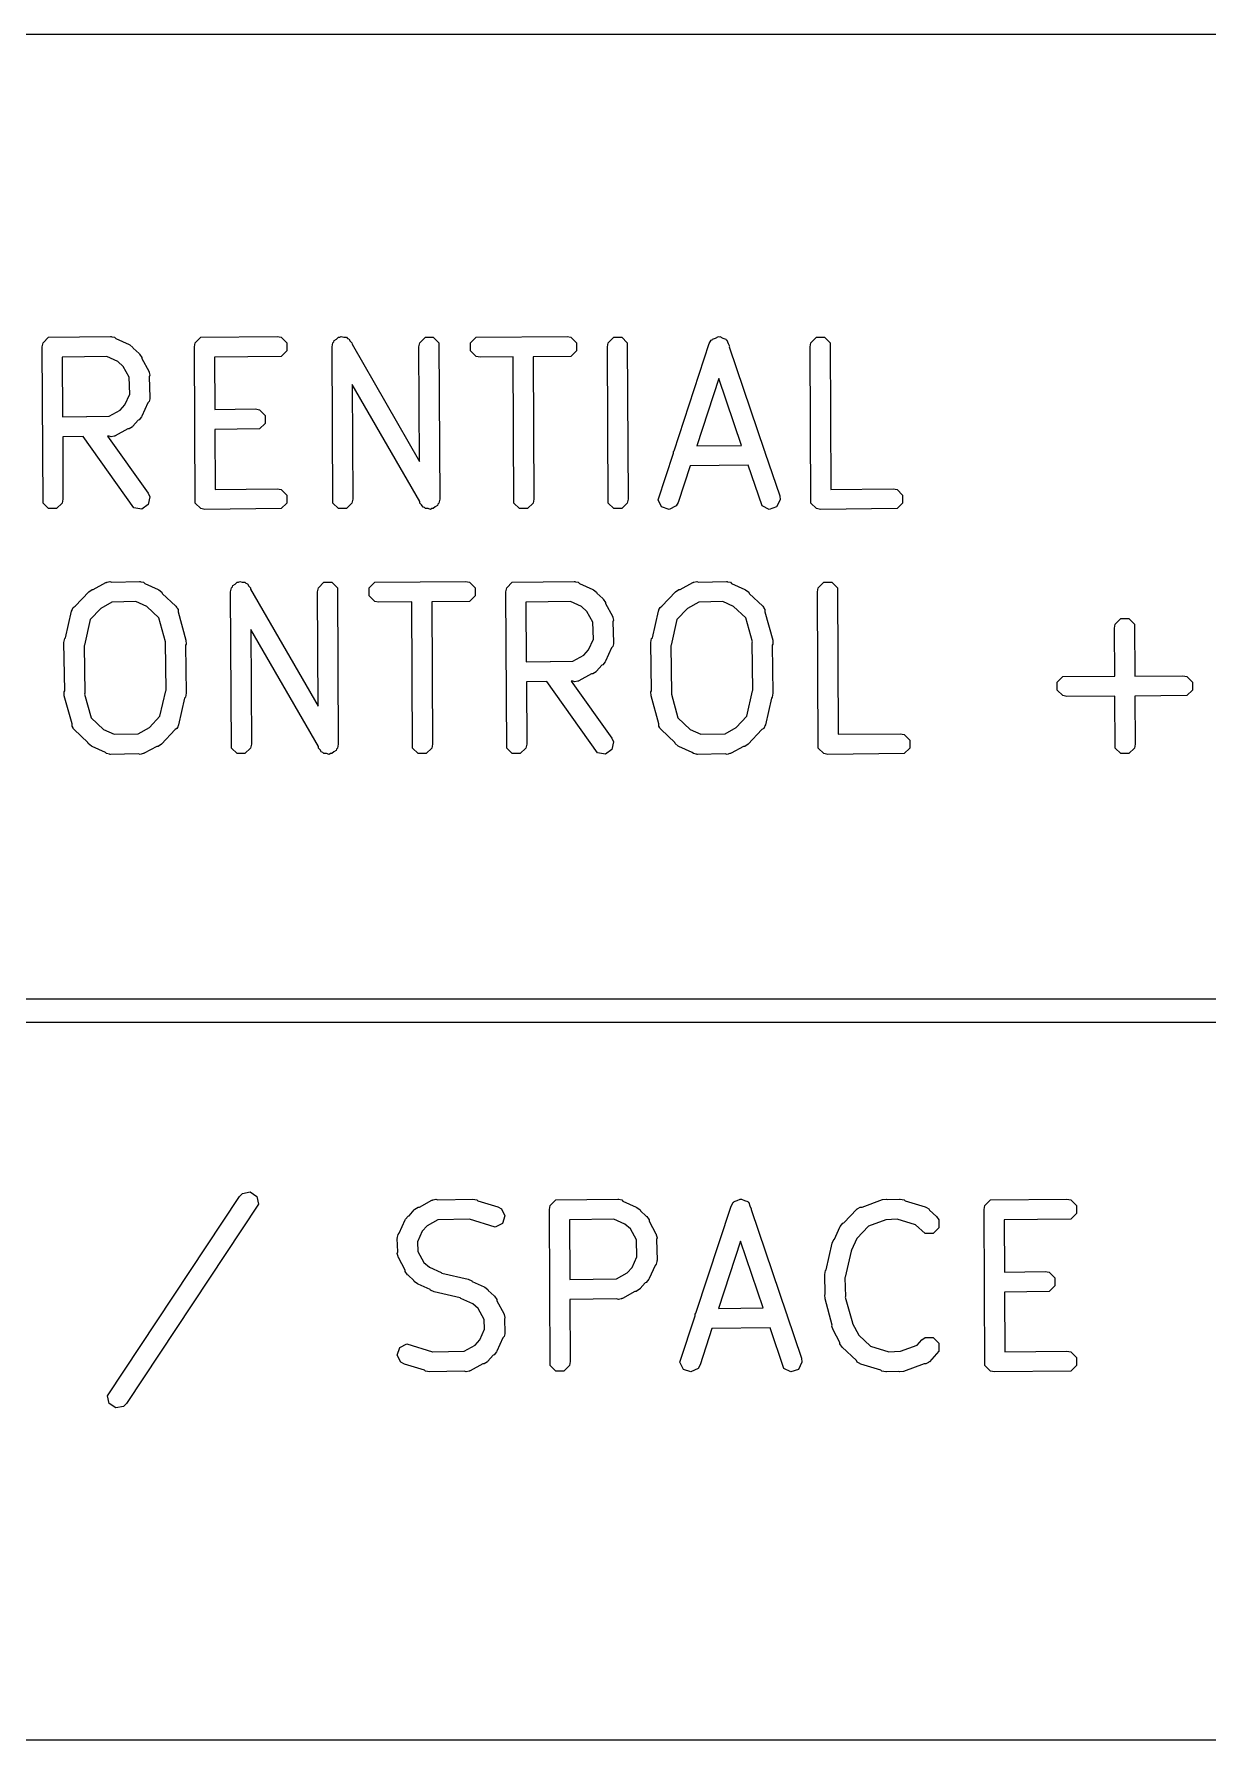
# Model space of a CAD drawing. Extents: x 139 to 262, y -120 to -93.
# Drawn here: x 228.42 to 234.46, y -108.47 to -99.7 of the extents above; entities that cross this region are included whole.
import ezdxf

# ---------------------------------------------------------------- set-up
doc = ezdxf.new("R2010")
doc.units = 0
doc.layers.add('BLACK', color=7, linetype='CONTINUOUS')

msp = doc.modelspace()

# ---------------------------------------------------------------- linework, layer by layer
at = {"layer": 'BLACK', "linetype": 'CONTINUOUS'}
for p, q in [((240.766613, -99.701785), (218.663786, -99.706587)), ((228.461902, -101.31), (228.465962, -101.289588)), ((228.465962, -101.289588), (228.49483, -101.26072)), ((228.49483, -101.26072), (228.813269, -101.25666)), ((228.813269, -101.25666), (228.815888, -101.257181)), ((228.815888, -101.257181), (228.81705, -101.256794)), ((228.81705, -101.256794), (228.819491, -101.257897)), ((228.819491, -101.257897), (228.833681, -101.26072)), ((228.833681, -101.26072), (228.840234, -101.267273)), ((228.840234, -101.267273), (228.908156, -101.297973)), ((229.244222, -101.31), (229.248282, -101.289588)), ((229.248282, -101.289588), (229.27715, -101.26072)), ((229.27715, -101.26072), (229.670096, -101.25666)), ((229.670096, -101.25666), (229.690508, -101.26072)), ((229.690508, -101.26072), (229.719376, -101.289588)), ((229.719376, -101.289588), (229.719376, -101.330412)), ((229.952035, -101.31), (229.956095, -101.289588)), ((229.956095, -101.289588), (229.961275, -101.284407)), ((229.961275, -101.284407), (229.963203, -101.27734)), ((229.963203, -101.27734), (229.975196, -101.270486)), ((229.975196, -101.270486), (229.984963, -101.26072)), ((229.984963, -101.26072), (229.992288, -101.26072)), ((229.992288, -101.26072), (229.998648, -101.257086)), ((229.998648, -101.257086), (230.011973, -101.26072)), ((230.011973, -101.26072), (230.025787, -101.26072)), ((230.025787, -101.26072), (230.030967, -101.2659)), ((230.030967, -101.2659), (230.038035, -101.267828)), ((230.038035, -101.267828), (230.045054, -101.279987)), ((230.045054, -101.279987), (230.054655, -101.289588)), ((230.054655, -101.289588), (230.05469, -101.296679)), ((230.399075, -101.31), (230.403135, -101.289588)), ((230.403135, -101.289588), (230.432003, -101.26072)), ((230.432003, -101.26072), (230.472827, -101.26072)), ((230.472827, -101.26072), (230.501695, -101.289588)), ((230.501695, -101.289588), (230.505755, -102.09232)), ((230.663908, -101.289588), (230.692776, -101.26072)), ((230.663908, -101.330412), (230.663908, -101.289588)), ((230.692776, -101.26072), (231.160228, -101.25666)), ((231.160228, -101.25666), (231.18064, -101.26072)), ((231.18064, -101.26072), (231.209508, -101.289588)), ((231.209508, -101.289588), (231.209508, -101.330412)), ((231.367661, -101.31), (231.371721, -101.289588)), ((231.371721, -101.289588), (231.400589, -101.26072)), ((231.400589, -101.26072), (231.441413, -101.26072)), ((231.441413, -101.26072), (231.470281, -101.289588)), ((231.470281, -101.289588), (231.474341, -102.09232)), ((231.711194, -101.844194), (231.891945, -101.293132)), ((231.891945, -101.293132), (231.902252, -101.275052)), ((231.902252, -101.275052), (231.905817, -101.273269)), ((231.905817, -101.273269), (231.9076, -101.269704)), ((231.9076, -101.269704), (231.923643, -101.264356)), ((231.923643, -101.264356), (231.938767, -101.256794)), ((231.938767, -101.256794), (231.942548, -101.258054)), ((231.942548, -101.258054), (231.946329, -101.256794)), ((231.946329, -101.256794), (231.961452, -101.264356)), ((231.961452, -101.264356), (231.977496, -101.269704)), ((231.977496, -101.269704), (231.979278, -101.273269)), ((231.979278, -101.273269), (231.982844, -101.275052)), ((231.982844, -101.275052), (231.988457, -101.291625)), ((231.988457, -101.291625), (231.995754, -101.306219)), ((232.410754, -101.31), (232.414814, -101.289588)), ((232.414814, -101.289588), (232.443682, -101.26072)), ((232.443682, -101.26072), (232.484506, -101.26072)), ((232.484506, -101.26072), (232.513374, -101.289588)), ((232.513374, -101.289588), (232.51718, -102.04228)), ((228.465962, -102.112732), (228.461902, -101.31)), ((228.794009, -101.359785), (228.564891, -101.362706)), ((228.564891, -101.362706), (228.566443, -101.669593)), ((228.850395, -101.385272), (228.794009, -101.359785)), ((228.908156, -101.297973), (228.908189, -101.297974)), ((228.908189, -101.297974), (228.908222, -101.298003)), ((228.908222, -101.298003), (228.91163, -101.299544)), ((228.91163, -101.299544), (228.928071, -101.312304)), ((228.928071, -101.312304), (228.929714, -101.317234)), ((228.929714, -101.317234), (228.959795, -101.34415)), ((228.959795, -101.34415), (228.959978, -101.344211)), ((228.959978, -101.344211), (228.960088, -101.344412)), ((228.960088, -101.344412), (228.962746, -101.34679)), ((228.962746, -101.34679), (228.974309, -101.364095)), ((228.974309, -101.364095), (228.974308, -101.370271)), ((228.974308, -101.370271), (229.009991, -101.435158)), ((229.248282, -102.112732), (229.244222, -101.31)), ((229.690508, -101.35928), (229.347212, -101.362827)), ((229.347212, -101.362827), (229.348574, -101.632221)), ((229.719376, -101.330412), (229.690508, -101.35928)), ((229.956095, -102.112732), (229.952035, -101.31)), ((230.05469, -101.296679), (230.40205, -101.89839)), ((230.40205, -101.89839), (230.399075, -101.31)), ((230.692776, -101.35928), (230.663908, -101.330412)), ((230.713188, -101.36334), (230.692776, -101.35928)), ((230.88363, -101.361859), (230.713188, -101.36334)), ((230.887428, -102.112732), (230.88363, -101.361859)), ((231.18064, -101.35928), (230.986349, -101.360967)), ((230.986349, -101.360967), (230.990048, -102.09232)), ((231.209508, -101.330412), (231.18064, -101.35928)), ((231.371721, -102.112732), (231.367661, -101.31)), ((231.995754, -101.306219), (231.994595, -101.30975)), ((231.994595, -101.30975), (232.176472, -101.846766)), ((232.414814, -102.112732), (232.410754, -101.31)), ((228.878405, -101.410334), (228.850395, -101.385272)), ((228.909164, -101.46627), (228.878405, -101.410334)), ((228.911828, -101.55299), (228.909164, -101.46627)), ((229.009991, -101.435158), (229.010696, -101.437735)), ((229.010696, -101.437735), (229.011562, -101.438601)), ((229.011562, -101.438601), (229.011641, -101.441184)), ((229.011641, -101.441184), (229.015488, -101.455231)), ((229.015488, -101.455231), (229.012361, -101.464612)), ((229.012361, -101.464612), (229.015622, -101.570773)), ((228.887008, -101.607901), (228.911828, -101.55299)), ((230.403099, -102.10564), (230.055739, -101.503929)), ((230.055739, -101.503929), (230.058715, -102.09232)), ((231.941239, -101.472418), (231.8277, -101.818571)), ((232.05767, -101.816195), (231.941239, -101.472418)), ((228.806253, -101.666536), (228.861948, -101.635909)), ((228.861948, -101.635909), (228.887008, -101.607901)), ((229.005008, -101.597738), (228.974309, -101.665658)), ((229.011562, -101.591185), (229.005008, -101.597738)), ((229.014384, -101.576995), (229.011562, -101.591185)), ((229.015488, -101.574554), (229.014384, -101.576995)), ((229.015622, -101.570773), (229.0151, -101.573392)), ((229.0151, -101.573392), (229.015488, -101.574554)), ((229.348574, -101.632221), (229.558336, -101.629193)), ((229.558336, -101.629193), (229.578748, -101.633253)), ((229.578748, -101.633253), (229.607616, -101.662121)), ((228.566443, -101.669593), (228.689521, -101.668024)), ((228.689521, -101.668024), (228.689971, -101.66771)), ((228.689971, -101.66771), (228.691604, -101.667998)), ((228.691604, -101.667998), (228.806253, -101.666536)), ((228.90201, -101.731813), (228.837124, -101.767496)), ((228.908189, -101.731813), (228.90201, -101.731813)), ((228.925493, -101.72025), (228.908189, -101.731813)), ((228.927872, -101.71759), (228.925493, -101.72025)), ((228.928072, -101.717481), (228.927872, -101.71759)), ((228.928132, -101.7173), (228.928072, -101.717481)), ((228.955047, -101.687219), (228.928132, -101.7173)), ((228.959978, -101.685576), (228.955047, -101.687219)), ((228.972738, -101.669134), (228.959978, -101.685576)), ((228.974277, -101.665728), (228.972738, -101.669134)), ((228.974309, -101.665693), (228.974277, -101.665728)), ((228.974309, -101.665658), (228.974309, -101.665693)), ((229.578748, -101.731813), (229.349095, -101.735128)), ((229.607616, -101.702945), (229.578748, -101.731813)), ((229.607616, -101.662121), (229.607616, -101.702945)), ((228.672598, -101.77112), (228.566964, -101.772467)), ((228.566964, -101.772467), (228.568582, -102.09232)), ((228.933616, -102.137302), (228.672598, -101.77112)), ((228.806319, -101.769415), (228.797693, -101.769525)), ((228.797693, -101.769525), (229.00598, -102.061731)), ((228.817051, -101.772993), (228.806319, -101.769415)), ((228.831275, -101.769097), (228.817051, -101.772993)), ((228.833681, -101.769067), (228.831275, -101.769097)), ((228.834546, -101.768201), (228.833681, -101.769067)), ((228.837124, -101.767496), (228.834546, -101.768201)), ((229.349095, -101.735128), (229.350648, -102.04228)), ((231.8277, -101.818571), (232.05767, -101.816195)), ((231.628568, -102.096101), (231.707001, -101.856978)), ((231.707001, -101.848388), (231.711194, -101.844194)), ((231.707001, -101.856978), (231.707001, -101.848388)), ((232.176472, -101.846766), (232.178094, -101.848388)), ((232.178094, -101.848388), (232.178094, -101.851554)), ((232.178094, -101.851554), (232.253924, -102.075453)), ((231.793856, -101.921751), (231.732377, -102.109188)), ((232.092375, -101.918667), (231.793856, -101.921751)), ((232.163025, -102.127269), (232.092375, -101.918667)), ((229.00598, -102.061731), (229.014359, -102.080782)), ((229.014359, -102.080782), (229.007264, -102.120986)), ((229.350648, -102.04228), (229.670096, -102.03898)), ((229.670096, -102.03898), (229.690508, -102.04304)), ((229.690508, -102.04304), (229.719376, -102.071908)), ((229.719376, -102.071908), (229.719376, -102.112732)), ((232.253924, -102.075453), (232.256527, -102.096101)), ((232.51718, -102.04228), (232.836628, -102.03898)), ((232.836628, -102.03898), (232.85704, -102.04304)), ((232.85704, -102.04304), (232.885908, -102.071908)), ((232.885908, -102.071908), (232.885908, -102.112732)), ((228.49483, -102.1416), (228.465962, -102.112732)), ((228.535654, -102.1416), (228.49483, -102.1416)), ((228.564522, -102.112732), (228.535654, -102.1416)), ((228.568582, -102.09232), (228.564522, -102.112732)), ((228.97382, -102.144397), (228.933616, -102.137302)), ((229.007264, -102.120986), (228.97382, -102.144397)), ((229.27715, -102.1416), (229.248282, -102.112732)), ((229.297562, -102.14566), (229.27715, -102.1416)), ((229.690508, -102.1416), (229.297562, -102.14566)), ((229.719376, -102.112732), (229.690508, -102.1416)), ((229.984963, -102.1416), (229.956095, -102.112732)), ((230.025787, -102.1416), (229.984963, -102.1416)), ((230.054655, -102.112732), (230.025787, -102.1416)), ((230.058715, -102.09232), (230.054655, -102.112732)), ((230.403135, -102.112732), (230.403099, -102.10564)), ((230.412735, -102.122332), (230.403135, -102.112732)), ((230.419755, -102.134492), (230.412735, -102.122332)), ((230.426822, -102.136419), (230.419755, -102.134492)), ((230.432003, -102.1416), (230.426822, -102.136419)), ((230.445817, -102.1416), (230.432003, -102.1416)), ((230.459142, -102.145234), (230.445817, -102.1416)), ((230.465502, -102.1416), (230.459142, -102.145234)), ((230.472827, -102.1416), (230.465502, -102.1416)), ((230.482593, -102.131833), (230.472827, -102.1416)), ((230.494587, -102.12498), (230.482593, -102.131833)), ((230.496514, -102.117912), (230.494587, -102.12498)), ((230.501695, -102.112732), (230.496514, -102.117912)), ((230.505755, -102.09232), (230.501695, -102.112732)), ((230.916296, -102.1416), (230.887428, -102.112732)), ((230.95712, -102.1416), (230.916296, -102.1416)), ((230.985988, -102.112732), (230.95712, -102.1416)), ((230.990048, -102.09232), (230.985988, -102.112732)), ((231.400589, -102.1416), (231.371721, -102.112732)), ((231.441413, -102.1416), (231.400589, -102.1416)), ((231.470281, -102.112732), (231.441413, -102.1416)), ((231.474341, -102.09232), (231.470281, -102.112732)), ((231.646826, -102.132616), (231.628568, -102.096101)), ((231.685555, -102.145526), (231.646826, -102.132616)), ((231.72207, -102.127268), (231.685555, -102.145526)), ((231.732377, -102.109188), (231.72207, -102.127268)), ((232.19954, -102.145526), (232.163025, -102.127269)), ((232.238269, -102.132617), (232.19954, -102.145526)), ((232.256527, -102.096101), (232.238269, -102.132617)), ((232.443682, -102.1416), (232.414814, -102.112732)), ((232.464094, -102.14566), (232.443682, -102.1416)), ((232.85704, -102.1416), (232.464094, -102.14566)), ((232.885908, -102.112732), (232.85704, -102.1416)), ((228.789415, -102.521782), (228.791991, -102.521076)), ((228.791991, -102.521076), (228.792857, -102.520211)), ((228.792857, -102.520211), (228.795371, -102.52015)), ((228.795371, -102.52015), (228.809488, -102.516285)), ((228.809488, -102.516285), (228.819359, -102.519575)), ((228.819359, -102.519575), (228.962282, -102.516151)), ((228.962282, -102.516151), (228.964901, -102.516672)), ((228.964901, -102.516672), (228.966063, -102.516285)), ((228.966063, -102.516285), (228.968504, -102.517388)), ((228.968504, -102.517388), (228.982694, -102.520211)), ((228.982694, -102.520211), (228.989247, -102.526764)), ((229.453649, -102.529977), (229.463416, -102.520211)), ((229.463416, -102.520211), (229.470741, -102.520211)), ((229.470741, -102.520211), (229.477101, -102.516577)), ((229.477101, -102.516577), (229.490426, -102.520211)), ((229.490426, -102.520211), (229.50424, -102.520211)), ((229.50424, -102.520211), (229.50942, -102.525391)), ((229.881588, -102.549079), (229.910456, -102.520211)), ((229.910456, -102.520211), (229.95128, -102.520211)), ((229.95128, -102.520211), (229.980148, -102.549079)), ((230.142361, -102.549079), (230.171229, -102.520211)), ((230.171229, -102.520211), (230.638681, -102.516151)), ((230.638681, -102.516151), (230.659093, -102.520211)), ((230.659093, -102.520211), (230.687961, -102.549079)), ((230.850174, -102.549079), (230.879042, -102.520211)), ((230.879042, -102.520211), (231.197481, -102.516151)), ((231.197481, -102.516151), (231.2001, -102.516672)), ((231.2001, -102.516672), (231.201262, -102.516285)), ((231.201262, -102.516285), (231.203703, -102.517388)), ((231.203703, -102.517388), (231.217893, -102.520211)), ((231.217893, -102.520211), (231.224446, -102.526764)), ((231.806934, -102.521782), (231.80951, -102.521076)), ((231.80951, -102.521076), (231.810376, -102.520211)), ((231.810376, -102.520211), (231.81289, -102.52015)), ((231.81289, -102.52015), (231.827007, -102.516285)), ((231.827007, -102.516285), (231.836878, -102.519575)), ((231.836878, -102.519575), (231.979801, -102.516151)), ((231.979801, -102.516151), (231.98242, -102.516672)), ((231.98242, -102.516672), (231.983582, -102.516285)), ((231.983582, -102.516285), (231.986023, -102.517388)), ((231.986023, -102.517388), (232.000213, -102.520211)), ((232.000213, -102.520211), (232.006766, -102.526764)), ((232.452067, -102.549079), (232.480935, -102.520211)), ((232.480935, -102.520211), (232.521759, -102.520211)), ((232.521759, -102.520211), (232.550627, -102.549079)), ((228.63102, -102.643721), (228.701045, -102.569027)), ((228.701045, -102.569027), (228.718349, -102.557464)), ((228.718349, -102.557464), (228.724527, -102.557464)), ((228.724527, -102.557464), (228.789415, -102.521782)), ((228.989247, -102.526764), (229.057167, -102.557464)), ((229.057167, -102.557464), (229.057202, -102.557464)), ((229.057202, -102.557464), (229.057234, -102.557494)), ((229.057234, -102.557494), (229.060643, -102.559035)), ((229.060643, -102.559035), (229.077084, -102.571795)), ((229.077084, -102.571795), (229.079172, -102.578061)), ((229.079172, -102.578061), (229.149012, -102.643534)), ((229.430488, -102.569491), (229.434548, -102.549079)), ((229.434548, -103.372223), (229.430488, -102.569491)), ((229.434548, -102.549079), (229.439728, -102.543898)), ((229.439728, -102.543898), (229.441656, -102.536831)), ((229.441656, -102.536831), (229.453649, -102.529977)), ((229.50942, -102.525391), (229.516488, -102.527319)), ((229.516488, -102.527319), (229.523507, -102.539478)), ((229.523507, -102.539478), (229.533108, -102.549079)), ((229.533108, -102.549079), (229.533143, -102.55617)), ((229.533143, -102.55617), (229.880503, -103.157881)), ((229.877528, -102.569491), (229.881588, -102.549079)), ((229.880503, -103.157881), (229.877528, -102.569491)), ((229.980148, -102.549079), (229.984208, -103.351811)), ((230.142361, -102.589903), (230.142361, -102.549079)), ((230.171229, -102.618771), (230.142361, -102.589903)), ((230.687961, -102.589903), (230.659093, -102.618771)), ((230.687961, -102.549079), (230.687961, -102.589903)), ((230.846114, -102.569491), (230.850174, -102.549079)), ((230.850174, -103.372223), (230.846114, -102.569491)), ((231.224446, -102.526764), (231.292368, -102.557464)), ((231.292368, -102.557464), (231.292401, -102.557465)), ((231.292401, -102.557465), (231.292434, -102.557494)), ((231.292434, -102.557494), (231.295842, -102.559035)), ((231.295842, -102.559035), (231.312283, -102.571795)), ((231.312283, -102.571795), (231.313926, -102.576725)), ((231.313926, -102.576725), (231.344007, -102.603641)), ((231.344007, -102.603641), (231.34419, -102.603702)), ((231.34419, -102.603702), (231.3443, -102.603903)), ((231.3443, -102.603903), (231.346958, -102.606281)), ((231.346958, -102.606281), (231.358521, -102.623586)), ((231.648539, -102.643721), (231.718564, -102.569027)), ((231.718564, -102.569027), (231.735868, -102.557464)), ((231.735868, -102.557464), (231.742046, -102.557464)), ((231.742046, -102.557464), (231.806934, -102.521782)), ((232.006766, -102.526764), (232.074686, -102.557464)), ((232.074686, -102.557464), (232.074721, -102.557464)), ((232.074721, -102.557464), (232.074753, -102.557494)), ((232.074753, -102.557494), (232.078162, -102.559035)), ((232.078162, -102.559035), (232.094603, -102.571795)), ((232.094603, -102.571795), (232.096691, -102.578061)), ((232.096691, -102.578061), (232.166531, -102.643534)), ((232.448007, -102.569491), (232.452067, -102.549079)), ((232.452067, -103.372223), (232.448007, -102.569491)), ((232.550627, -102.549079), (232.554433, -103.301771)), ((228.581452, -102.806121), (228.612508, -102.668314)), ((228.612508, -102.668314), (228.614975, -102.663091)), ((228.614975, -102.660838), (228.61712, -102.658549)), ((228.614975, -102.663091), (228.614975, -102.660838)), ((228.61712, -102.658549), (228.621397, -102.649496)), ((228.621397, -102.649496), (228.63102, -102.643721)), ((228.762396, -102.654513), (228.708255, -102.712264)), ((228.762616, -102.654453), (228.762396, -102.654513)), ((228.820432, -102.622659), (228.762616, -102.654453)), ((228.943957, -102.619699), (228.820432, -102.622659)), ((228.99938, -102.64475), (228.943957, -102.619699)), ((229.062128, -102.703574), (228.99938, -102.64475)), ((229.149012, -102.643534), (229.152221, -102.648337)), ((229.152221, -102.648337), (229.154153, -102.649496)), ((229.154153, -102.649496), (229.154961, -102.652437)), ((229.154961, -102.652437), (229.160575, -102.660838)), ((229.160575, -102.660838), (229.160574, -102.672852)), ((229.160574, -102.672852), (229.200296, -102.817327)), ((230.191641, -102.622831), (230.171229, -102.618771)), ((230.362083, -102.62135), (230.191641, -102.622831)), ((230.365881, -103.372223), (230.362083, -102.62135)), ((230.659093, -102.618771), (230.464802, -102.620458)), ((230.464802, -102.620458), (230.468501, -103.351811)), ((231.178221, -102.619276), (230.949103, -102.622197)), ((230.949103, -102.622197), (230.950655, -102.929084)), ((231.234607, -102.644763), (231.178221, -102.619276)), ((231.262617, -102.669825), (231.234607, -102.644763)), ((231.293376, -102.725761), (231.262617, -102.669825)), ((231.358521, -102.623586), (231.35852, -102.629762)), ((231.35852, -102.629762), (231.394203, -102.694649)), ((231.394203, -102.694649), (231.394908, -102.697226)), ((231.598971, -102.806121), (231.630027, -102.668314)), ((231.630027, -102.668314), (231.632494, -102.663091)), ((231.632494, -102.660838), (231.634639, -102.658549)), ((231.632494, -102.663091), (231.632494, -102.660838)), ((231.634639, -102.658549), (231.638916, -102.649496)), ((231.638916, -102.649496), (231.648539, -102.643721)), ((231.779915, -102.654513), (231.725774, -102.712264)), ((231.780135, -102.654453), (231.779915, -102.654513)), ((231.837951, -102.622659), (231.780135, -102.654453)), ((231.961476, -102.619699), (231.837951, -102.622659)), ((232.016899, -102.64475), (231.961476, -102.619699)), ((232.079647, -102.703574), (232.016899, -102.64475)), ((232.166531, -102.643534), (232.16974, -102.648337)), ((232.16974, -102.648337), (232.171672, -102.649496)), ((232.171672, -102.649496), (232.17248, -102.652437)), ((232.17248, -102.652437), (232.178094, -102.660838)), ((232.178094, -102.660838), (232.178093, -102.672852)), ((232.178093, -102.672852), (232.217815, -102.817327)), ((228.708255, -102.712264), (228.678749, -102.843201)), ((229.095944, -102.826567), (229.062128, -102.703574)), ((229.881552, -103.365131), (229.534192, -102.76342)), ((229.534192, -102.76342), (229.537168, -103.351811)), ((231.29604, -102.812481), (231.293376, -102.725761)), ((231.394908, -102.697226), (231.395774, -102.698092)), ((231.395774, -102.698092), (231.395853, -102.700675)), ((231.395853, -102.700675), (231.3997, -102.714722)), ((231.3997, -102.714722), (231.396573, -102.724103)), ((231.396573, -102.724103), (231.399834, -102.830264)), ((231.725774, -102.712264), (231.696268, -102.843201)), ((232.113463, -102.826567), (232.079647, -102.703574)), ((233.975394, -102.755758), (233.979454, -102.735346)), ((233.97702, -103.002747), (233.975394, -102.755758)), ((233.979454, -102.735346), (234.008322, -102.706478)), ((234.008322, -102.706478), (234.049146, -102.706478)), ((234.049146, -102.706478), (234.078014, -102.735346)), ((234.078014, -102.735346), (234.07977, -103.00207)), ((228.573662, -102.830264), (228.577722, -102.809852)), ((228.577241, -103.078189), (228.573662, -102.830264)), ((228.577722, -102.809852), (228.581452, -102.806121)), ((228.678749, -102.843201), (228.676822, -102.847279)), ((228.676822, -102.847279), (228.680342, -103.091038)), ((229.095209, -102.830264), (229.095944, -102.826567)), ((229.098728, -103.074022), (229.095209, -102.830264)), ((229.201308, -102.838114), (229.198309, -102.843112)), ((229.198309, -102.843112), (229.201889, -103.091038)), ((229.200296, -102.817327), (229.201308, -102.838114)), ((231.24616, -102.8954), (231.27122, -102.867392)), ((231.27122, -102.867392), (231.29604, -102.812481)), ((231.38922, -102.857229), (231.358521, -102.925149)), ((231.395774, -102.850676), (231.38922, -102.857229)), ((231.398596, -102.836486), (231.395774, -102.850676)), ((231.3997, -102.834045), (231.398596, -102.836486)), ((231.399834, -102.830264), (231.399312, -102.832883)), ((231.399312, -102.832883), (231.3997, -102.834045)), ((231.591181, -102.830264), (231.595241, -102.809852)), ((231.59476, -103.078189), (231.591181, -102.830264)), ((231.595241, -102.809852), (231.598971, -102.806121)), ((231.696268, -102.843201), (231.694341, -102.847279)), ((231.694341, -102.847279), (231.697861, -103.091038)), ((232.112728, -102.830264), (232.113463, -102.826567)), ((232.116247, -103.074022), (232.112728, -102.830264)), ((232.218827, -102.838114), (232.215828, -102.843112)), ((232.215828, -102.843112), (232.219408, -103.091038)), ((232.217815, -102.817327), (232.218827, -102.838114)), ((230.950655, -102.929084), (231.073733, -102.927515)), ((231.073733, -102.927515), (231.074183, -102.927201)), ((231.074183, -102.927201), (231.075816, -102.927489)), ((231.075816, -102.927489), (231.190465, -102.926027)), ((231.190465, -102.926027), (231.24616, -102.8954)), ((231.339259, -102.94671), (231.312344, -102.976791)), ((231.34419, -102.945067), (231.339259, -102.94671)), ((231.35695, -102.928625), (231.34419, -102.945067)), ((231.358489, -102.925219), (231.35695, -102.928625)), ((231.358521, -102.925184), (231.358489, -102.925219)), ((231.358521, -102.925149), (231.358521, -102.925184)), ((231.05681, -103.030611), (230.951176, -103.031958)), ((230.951176, -103.031958), (230.952794, -103.351811)), ((231.317828, -103.396793), (231.05681, -103.030611)), ((231.190531, -103.028906), (231.181905, -103.029016)), ((231.181905, -103.029016), (231.390192, -103.321222)), ((231.201263, -103.032484), (231.190531, -103.028906)), ((231.215487, -103.028588), (231.201263, -103.032484)), ((231.217893, -103.028558), (231.215487, -103.028588)), ((231.218758, -103.027692), (231.217893, -103.028558)), ((231.221336, -103.026987), (231.218758, -103.027692)), ((231.286222, -102.991304), (231.221336, -103.026987)), ((231.292401, -102.991304), (231.286222, -102.991304)), ((231.309705, -102.979741), (231.292401, -102.991304)), ((231.312084, -102.977081), (231.309705, -102.979741)), ((231.312284, -102.976972), (231.312084, -102.977081)), ((231.312344, -102.976791), (231.312284, -102.976972)), ((233.681427, -103.033372), (233.710295, -103.004504)), ((233.681427, -103.074196), (233.681427, -103.033372)), ((233.710295, -103.004504), (233.97702, -103.002747)), ((234.07977, -103.00207), (234.326761, -103.000444)), ((234.326761, -103.000444), (234.347173, -103.004504)), ((234.347173, -103.004504), (234.376041, -103.033372)), ((234.376041, -103.033372), (234.376041, -103.074196)), ((228.574243, -103.083188), (228.577241, -103.078189)), ((228.575255, -103.103975), (228.574243, -103.083188)), ((228.614975, -103.248447), (228.575255, -103.103975)), ((228.680342, -103.091038), (228.679606, -103.094734)), ((228.679606, -103.094734), (228.71342, -103.217726)), ((229.067294, -103.209036), (229.096802, -103.078101)), ((229.096802, -103.078101), (229.098728, -103.074022)), ((229.194098, -103.11518), (229.163042, -103.252988)), ((229.197829, -103.11145), (229.194098, -103.11518)), ((229.201889, -103.091038), (229.197829, -103.11145)), ((231.591762, -103.083188), (231.59476, -103.078189)), ((231.592774, -103.103975), (231.591762, -103.083188)), ((231.632494, -103.248447), (231.592774, -103.103975)), ((231.697861, -103.091038), (231.697125, -103.094734)), ((231.697125, -103.094734), (231.730939, -103.217726)), ((232.084813, -103.209036), (232.114321, -103.078101)), ((232.114321, -103.078101), (232.116247, -103.074022)), ((232.211617, -103.11518), (232.180561, -103.252988)), ((232.215348, -103.11145), (232.211617, -103.11518)), ((232.219408, -103.091038), (232.215348, -103.11145)), ((233.710295, -103.103064), (233.681427, -103.074196)), ((233.730707, -103.107124), (233.710295, -103.103064)), ((233.977697, -103.105497), (233.730707, -103.107124)), ((233.979454, -103.372223), (233.977697, -103.105497)), ((234.347173, -103.103064), (234.080447, -103.10482)), ((234.080447, -103.10482), (234.082074, -103.351811)), ((234.376041, -103.074196), (234.347173, -103.103064)), ((228.71342, -103.217726), (228.77617, -103.276551)), ((229.013155, -103.266788), (229.067294, -103.209036)), ((231.730939, -103.217726), (231.793689, -103.276551)), ((232.030674, -103.266788), (232.084813, -103.209036)), ((228.614975, -103.260464), (228.614975, -103.248447)), ((228.620588, -103.268864), (228.614975, -103.260464)), ((228.621397, -103.271806), (228.620588, -103.268864)), ((228.623328, -103.272964), (228.621397, -103.271806)), ((228.626538, -103.277768), (228.623328, -103.272964)), ((228.696376, -103.343239), (228.626538, -103.277768)), ((228.77617, -103.276551), (228.831593, -103.301602)), ((228.831593, -103.301602), (228.955117, -103.298642)), ((228.955117, -103.298642), (229.012935, -103.266849)), ((229.012935, -103.266849), (229.013155, -103.266788)), ((229.144529, -103.277579), (229.074506, -103.352275)), ((229.154153, -103.271806), (229.144529, -103.277579)), ((229.158429, -103.262752), (229.154153, -103.271806)), ((229.160575, -103.260464), (229.158429, -103.262752)), ((229.163042, -103.252988), (229.160574, -103.25821)), ((229.160574, -103.25821), (229.160575, -103.260464)), ((231.632494, -103.260464), (231.632494, -103.248447)), ((231.638107, -103.268864), (231.632494, -103.260464)), ((231.638916, -103.271806), (231.638107, -103.268864)), ((231.640847, -103.272964), (231.638916, -103.271806)), ((231.644057, -103.277768), (231.640847, -103.272964)), ((231.713895, -103.343239), (231.644057, -103.277768)), ((231.793689, -103.276551), (231.849112, -103.301602)), ((231.849112, -103.301602), (231.972636, -103.298642)), ((231.972636, -103.298642), (232.030454, -103.266849)), ((232.030454, -103.266849), (232.030674, -103.266788)), ((232.162048, -103.277579), (232.092025, -103.352275)), ((232.171672, -103.271806), (232.162048, -103.277579)), ((232.175948, -103.262752), (232.171672, -103.271806)), ((232.178094, -103.260464), (232.175948, -103.262752)), ((232.180561, -103.252988), (232.178093, -103.25821)), ((232.178093, -103.25821), (232.178094, -103.260464)), ((232.554433, -103.301771), (232.873881, -103.298471)), ((232.873881, -103.298471), (232.894293, -103.302531)), ((232.894293, -103.302531), (232.923161, -103.331399)), ((228.698466, -103.349507), (228.696376, -103.343239)), ((228.714908, -103.362267), (228.698466, -103.349507)), ((228.718316, -103.363807), (228.714908, -103.362267)), ((228.718349, -103.363838), (228.718316, -103.363807)), ((228.718384, -103.363838), (228.718349, -103.363838)), ((228.786303, -103.394537), (228.718384, -103.363838)), ((228.792857, -103.401091), (228.786303, -103.394537)), ((229.051023, -103.363838), (228.986136, -103.39952)), ((229.057202, -103.363838), (229.051023, -103.363838)), ((229.074506, -103.352275), (229.057202, -103.363838)), ((229.463416, -103.401091), (229.434548, -103.372223)), ((229.533108, -103.372223), (229.50424, -103.401091)), ((229.537168, -103.351811), (229.533108, -103.372223)), ((229.881588, -103.372223), (229.881552, -103.365131)), ((229.891188, -103.381823), (229.881588, -103.372223)), ((229.898208, -103.393983), (229.891188, -103.381823)), ((229.905275, -103.39591), (229.898208, -103.393983)), ((229.910456, -103.401091), (229.905275, -103.39591)), ((229.961046, -103.391324), (229.95128, -103.401091)), ((229.97304, -103.384471), (229.961046, -103.391324)), ((229.974967, -103.377403), (229.97304, -103.384471)), ((229.980148, -103.372223), (229.974967, -103.377403)), ((229.984208, -103.351811), (229.980148, -103.372223)), ((230.394749, -103.401091), (230.365881, -103.372223)), ((230.464441, -103.372223), (230.435573, -103.401091)), ((230.468501, -103.351811), (230.464441, -103.372223)), ((230.879042, -103.401091), (230.850174, -103.372223)), ((230.948734, -103.372223), (230.919866, -103.401091)), ((230.952794, -103.351811), (230.948734, -103.372223)), ((231.358032, -103.403888), (231.317828, -103.396793)), ((231.391476, -103.380477), (231.358032, -103.403888)), ((231.390192, -103.321222), (231.398571, -103.340273)), ((231.398571, -103.340273), (231.391476, -103.380477)), ((231.715985, -103.349507), (231.713895, -103.343239)), ((231.732427, -103.362267), (231.715985, -103.349507)), ((231.735835, -103.363807), (231.732427, -103.362267)), ((231.735868, -103.363838), (231.735835, -103.363807)), ((231.735903, -103.363838), (231.735868, -103.363838)), ((231.803822, -103.394537), (231.735903, -103.363838)), ((231.810376, -103.401091), (231.803822, -103.394537)), ((232.068542, -103.363838), (232.003655, -103.39952)), ((232.074721, -103.363838), (232.068542, -103.363838)), ((232.092025, -103.352275), (232.074721, -103.363838)), ((232.480935, -103.401091), (232.452067, -103.372223)), ((232.923161, -103.372223), (232.894293, -103.401091)), ((232.923161, -103.331399), (232.923161, -103.372223)), ((234.008322, -103.401091), (233.979454, -103.372223)), ((234.078014, -103.372223), (234.049146, -103.401091)), ((234.082074, -103.351811), (234.078014, -103.372223)), ((228.807046, -103.403913), (228.792857, -103.401091)), ((228.809488, -103.405017), (228.807046, -103.403913)), ((228.810649, -103.404629), (228.809488, -103.405017)), ((228.813269, -103.405151), (228.810649, -103.404629)), ((228.95619, -103.401726), (228.813269, -103.405151)), ((228.966063, -103.405017), (228.95619, -103.401726)), ((228.980179, -103.401151), (228.966063, -103.405017)), ((228.982694, -103.401091), (228.980179, -103.401151)), ((228.983559, -103.400225), (228.982694, -103.401091)), ((228.986136, -103.39952), (228.983559, -103.400225)), ((229.50424, -103.401091), (229.463416, -103.401091)), ((229.92427, -103.401091), (229.910456, -103.401091)), ((229.937595, -103.404725), (229.92427, -103.401091)), ((229.943955, -103.401091), (229.937595, -103.404725)), ((229.95128, -103.401091), (229.943955, -103.401091)), ((230.435573, -103.401091), (230.394749, -103.401091)), ((230.919866, -103.401091), (230.879042, -103.401091)), ((231.824565, -103.403913), (231.810376, -103.401091)), ((231.827007, -103.405017), (231.824565, -103.403913)), ((231.828168, -103.404629), (231.827007, -103.405017)), ((231.830788, -103.405151), (231.828168, -103.404629)), ((231.973709, -103.401726), (231.830788, -103.405151)), ((231.983582, -103.405017), (231.973709, -103.401726)), ((231.997698, -103.401151), (231.983582, -103.405017)), ((232.000213, -103.401091), (231.997698, -103.401151)), ((232.001078, -103.400225), (232.000213, -103.401091)), ((232.003655, -103.39952), (232.001078, -103.400225)), ((232.501347, -103.405151), (232.480935, -103.401091)), ((232.894293, -103.401091), (232.501347, -103.405151)), ((234.049146, -103.401091), (234.008322, -103.401091)), ((218.664961, -104.662221), (240.767789, -104.660897)), ((240.767818, -104.783064), (218.66499, -104.784389)), ((228.798195, -106.702726), (229.476699, -105.67765)), ((229.476699, -105.67765), (229.4914, -105.662919)), ((229.4914, -105.662919), (229.531433, -105.654912)), ((229.531433, -105.654912), (229.5654, -105.677557)), ((229.5654, -105.677557), (229.573407, -105.71759)), ((229.573407, -105.71759), (228.894903, -106.742666)), ((230.347888, -105.777058), (230.374804, -105.746977)), ((230.374804, -105.746977), (230.374865, -105.746795)), ((230.374865, -105.746795), (230.375066, -105.746684)), ((230.375066, -105.746684), (230.377444, -105.744027)), ((230.377444, -105.744027), (230.394748, -105.732464)), ((230.394748, -105.732464), (230.400925, -105.732464)), ((230.400925, -105.732464), (230.465812, -105.696782)), ((230.465812, -105.696782), (230.468389, -105.696076)), ((230.468389, -105.696076), (230.469255, -105.695211)), ((230.469255, -105.695211), (230.471725, -105.695162)), ((230.471725, -105.695162), (230.485885, -105.691285)), ((230.485885, -105.691285), (230.496082, -105.694684)), ((230.496082, -105.694684), (230.675934, -105.691151)), ((230.675934, -105.691151), (230.696346, -105.695211)), ((230.696346, -105.695211), (230.701147, -105.700012)), ((230.701147, -105.700012), (230.804561, -105.731141)), ((230.804561, -105.731141), (230.822642, -105.741448)), ((230.822642, -105.741448), (230.8409, -105.777963)), ((231.069634, -105.744491), (231.073694, -105.724079)), ((231.073694, -106.547223), (231.069634, -105.744491)), ((231.073694, -105.724079), (231.102562, -105.695211)), ((231.102562, -105.695211), (231.421001, -105.691151)), ((231.421001, -105.691151), (231.42362, -105.691672)), ((231.42362, -105.691672), (231.424782, -105.691285)), ((231.424782, -105.691285), (231.427223, -105.692388)), ((231.427223, -105.692388), (231.441413, -105.695211)), ((231.441413, -105.695211), (231.447966, -105.701764)), ((231.447966, -105.701764), (231.515888, -105.732464)), ((231.515888, -105.732464), (231.515921, -105.732465)), ((231.515921, -105.732465), (231.515954, -105.732494)), ((231.515954, -105.732494), (231.519362, -105.734035)), ((231.519362, -105.734035), (231.535803, -105.746795)), ((231.535803, -105.746795), (231.537446, -105.751725)), ((231.537446, -105.751725), (231.567527, -105.778641)), ((231.822954, -106.278685), (232.003705, -105.727623)), ((232.003705, -105.727623), (232.014012, -105.709543)), ((232.014012, -105.709543), (232.017577, -105.70776)), ((232.017577, -105.70776), (232.01936, -105.704195)), ((232.01936, -105.704195), (232.035403, -105.698847)), ((232.035403, -105.698847), (232.050527, -105.691285)), ((232.050527, -105.691285), (232.054308, -105.692545)), ((232.054308, -105.692545), (232.058089, -105.691285)), ((232.058089, -105.691285), (232.073212, -105.698847)), ((232.073212, -105.698847), (232.089256, -105.704195)), ((232.089256, -105.704195), (232.091038, -105.70776)), ((232.091038, -105.70776), (232.094604, -105.709543)), ((232.094604, -105.709543), (232.100217, -105.726116)), ((232.100217, -105.726116), (232.107514, -105.74071)), ((232.107514, -105.74071), (232.106355, -105.744241)), ((232.106355, -105.744241), (232.288232, -106.281257)), ((232.584426, -105.813866), (232.649897, -105.744027)), ((232.649897, -105.744027), (232.652118, -105.742542)), ((232.652118, -105.742542), (232.652666, -105.741448)), ((232.652666, -105.741448), (232.65508, -105.740563)), ((232.65508, -105.740563), (232.667201, -105.732465)), ((232.667201, -105.732465), (232.67719, -105.732464)), ((232.67719, -105.732464), (232.782506, -105.693888)), ((232.782506, -105.693888), (232.803155, -105.691285)), ((232.803155, -105.691285), (232.808481, -105.693948)), ((232.808481, -105.693948), (232.870039, -105.691315)), ((232.870039, -105.691315), (232.8701, -105.691285)), ((232.8701, -105.691285), (232.87018, -105.691309)), ((232.87018, -105.691309), (232.873881, -105.691151)), ((232.873881, -105.691151), (232.894293, -105.695211)), ((232.894293, -105.695211), (232.899094, -105.700012)), ((232.899094, -105.700012), (233.002508, -105.731141)), ((233.002508, -105.731141), (233.00483, -105.732464)), ((233.00483, -105.732464), (233.006054, -105.732465)), ((233.006054, -105.732465), (233.008201, -105.734386)), ((233.008201, -105.734386), (233.020589, -105.741448)), ((233.020589, -105.741448), (233.024228, -105.748727)), ((233.024228, -105.748727), (233.060611, -105.781281)), ((233.304834, -105.744491), (233.308894, -105.724079)), ((233.308894, -106.547223), (233.304834, -105.744491)), ((233.308894, -105.724079), (233.337762, -105.695211)), ((233.337762, -105.695211), (233.730708, -105.691151)), ((233.730708, -105.691151), (233.75112, -105.695211)), ((233.75112, -105.695211), (233.779988, -105.724079)), ((233.779988, -105.764903), (233.75112, -105.793771)), ((233.779988, -105.724079), (233.779988, -105.764903)), ((230.297926, -105.866539), (230.328627, -105.798619)), ((230.328627, -105.798585), (230.328658, -105.798549)), ((230.328627, -105.798619), (230.328627, -105.798585)), ((230.328658, -105.798549), (230.330198, -105.795144)), ((230.330198, -105.795144), (230.342958, -105.778702)), ((230.342958, -105.778702), (230.347888, -105.777058)), ((230.440988, -105.828367), (230.415927, -105.856375)), ((230.496773, -105.797691), (230.440988, -105.828367)), ((230.658065, -105.794522), (230.496773, -105.797691)), ((230.659067, -105.795094), (230.658065, -105.794522)), ((230.791475, -105.83495), (230.659067, -105.795094)), ((230.82799, -105.816692), (230.791475, -105.83495)), ((230.8409, -105.777963), (230.82799, -105.816692)), ((231.401741, -105.794276), (231.172623, -105.797197)), ((231.172623, -105.797197), (231.174175, -106.104084)), ((231.458127, -105.819763), (231.401741, -105.794276)), ((231.486137, -105.844825), (231.458127, -105.819763)), ((231.516896, -105.900761), (231.486137, -105.844825)), ((231.567527, -105.778641), (231.56771, -105.778702)), ((231.56771, -105.778702), (231.56782, -105.778903)), ((231.56782, -105.778903), (231.570478, -105.781281)), ((231.570478, -105.781281), (231.582041, -105.798586)), ((231.582041, -105.798586), (231.58204, -105.804762)), ((231.58204, -105.804762), (231.617723, -105.869649)), ((232.536146, -105.897112), (232.563828, -105.835873)), ((232.563828, -105.835839), (232.563858, -105.835806)), ((232.563828, -105.835873), (232.563828, -105.835839)), ((232.563858, -105.835806), (232.5654, -105.832396)), ((232.5654, -105.832396), (232.57816, -105.815955)), ((232.57816, -105.815955), (232.584426, -105.813866)), ((232.710742, -105.830053), (232.651114, -105.893658)), ((232.798944, -105.797745), (232.710742, -105.830053)), ((232.799374, -105.797831), (232.798944, -105.797745)), ((232.857803, -105.795331), (232.799374, -105.797831)), ((232.952971, -105.823977), (232.857803, -105.795331)), ((233.00248, -105.868277), (232.952971, -105.823977)), ((233.072173, -105.839411), (233.043306, -105.868278)), ((233.060611, -105.781281), (233.072174, -105.798586)), ((233.072174, -105.798586), (233.072173, -105.839411)), ((233.75112, -105.793771), (233.407824, -105.797318)), ((233.407824, -105.797318), (233.409186, -106.066712)), ((230.287314, -105.893504), (230.287835, -105.890883)), ((230.290297, -105.963244), (230.287314, -105.893504)), ((230.287448, -105.889722), (230.288552, -105.887279)), ((230.287835, -105.890883), (230.287448, -105.889722)), ((230.288552, -105.887279), (230.291374, -105.873092)), ((230.291374, -105.873092), (230.297926, -105.866539)), ((230.415927, -105.856375), (230.391527, -105.910356)), ((230.391527, -105.910356), (230.393676, -105.960581)), ((231.51956, -105.987481), (231.516896, -105.900761)), ((231.617723, -105.869649), (231.618428, -105.872226)), ((231.618428, -105.872226), (231.619294, -105.873092)), ((231.619294, -105.873092), (231.619373, -105.875675)), ((231.619373, -105.875675), (231.62322, -105.889722)), ((231.62322, -105.889722), (231.620093, -105.899103)), ((231.620093, -105.899103), (231.623354, -106.005264)), ((232.052999, -105.906909), (231.93946, -106.253062)), ((232.16943, -106.250686), (232.052999, -105.906909)), ((232.493051, -106.055628), (232.524107, -105.917821)), ((232.524107, -105.917821), (232.532996, -105.899003)), ((232.532996, -105.899003), (232.536146, -105.897112)), ((232.651114, -105.893658), (232.623563, -105.954613)), ((233.043306, -105.868278), (233.00248, -105.868277)), ((230.287448, -105.971792), (230.290297, -105.963244)), ((230.291257, -105.985703), (230.287448, -105.971792)), ((230.291374, -105.988423), (230.291257, -105.985703)), ((230.292239, -105.989288), (230.291374, -105.988423)), ((230.292945, -105.991865), (230.292239, -105.989288)), ((230.328627, -106.056753), (230.292945, -105.991865)), ((230.393676, -105.960581), (230.42453, -106.01669)), ((230.42453, -106.01669), (230.452539, -106.04175)), ((231.49474, -106.042392), (231.51956, -105.987481)), ((231.619294, -106.025676), (231.61274, -106.032229)), ((231.622116, -106.011486), (231.619294, -106.025676)), ((231.62322, -106.009045), (231.622116, -106.011486)), ((231.623354, -106.005264), (231.622832, -106.007883)), ((231.622832, -106.007883), (231.62322, -106.009045)), ((232.620611, -105.958416), (232.590348, -106.092708)), ((232.623563, -105.954613), (232.620611, -105.958416)), ((230.328628, -106.062931), (230.328627, -106.056753)), ((230.34019, -106.080236), (230.328628, -106.062931)), ((230.342849, -106.082615), (230.34019, -106.080236)), ((230.342958, -106.082813), (230.342849, -106.082615)), ((230.343136, -106.082872), (230.342958, -106.082813)), ((230.373221, -106.10979), (230.343136, -106.082872)), ((230.374865, -106.11472), (230.373221, -106.10979)), ((230.391307, -106.12748), (230.374865, -106.11472)), ((230.452539, -106.04175), (230.513521, -106.069315)), ((230.513521, -106.069315), (230.517324, -106.072266)), ((230.517324, -106.072266), (230.651618, -106.102531)), ((230.651618, -106.102531), (230.670436, -106.11142)), ((230.670436, -106.11142), (230.672326, -106.11457)), ((230.672326, -106.11457), (230.733565, -106.142251)), ((231.174175, -106.104084), (231.413985, -106.101027)), ((231.413985, -106.101027), (231.46968, -106.0704)), ((231.46968, -106.0704), (231.49474, -106.042392)), ((231.58047, -106.103625), (231.56771, -106.120067)), ((231.582009, -106.100219), (231.58047, -106.103625)), ((231.582041, -106.100184), (231.582009, -106.100219)), ((231.61274, -106.032229), (231.582041, -106.100149)), ((231.582041, -106.100149), (231.582041, -106.100184)), ((232.485261, -106.079771), (232.489321, -106.059359)), ((232.488325, -106.179541), (232.485261, -106.079771)), ((232.489321, -106.059359), (232.493051, -106.055628)), ((232.590348, -106.092708), (232.588993, -106.095575)), ((232.588993, -106.095575), (232.591941, -106.191531)), ((233.409186, -106.066712), (233.618948, -106.063684)), ((233.618948, -106.063684), (233.63936, -106.067744)), ((233.63936, -106.067744), (233.668228, -106.096612)), ((233.668228, -106.096612), (233.668228, -106.137436)), ((230.394714, -106.12902), (230.391307, -106.12748)), ((230.394749, -106.129051), (230.394714, -106.12902)), ((230.394782, -106.12905), (230.394749, -106.129051)), ((230.456021, -106.156731), (230.394782, -106.12905)), ((230.457912, -106.159882), (230.456021, -106.156731)), ((230.47673, -106.168771), (230.457912, -106.159882)), ((230.611023, -106.199035), (230.47673, -106.168771)), ((230.614827, -106.201987), (230.611023, -106.199035)), ((230.675806, -106.22955), (230.614827, -106.201987)), ((230.733565, -106.142251), (230.733599, -106.142251)), ((230.733599, -106.142251), (230.733633, -106.142281)), ((230.733633, -106.142281), (230.737041, -106.143822)), ((230.737041, -106.143822), (230.753483, -106.156582)), ((230.753483, -106.156582), (230.755126, -106.161512)), ((230.755126, -106.161512), (230.785207, -106.188427)), ((230.785207, -106.188427), (230.78539, -106.188488)), ((230.78539, -106.188488), (230.7855, -106.188689)), ((230.7855, -106.188689), (230.788157, -106.191066)), ((230.788157, -106.191066), (230.79972, -106.20837)), ((231.414051, -106.203906), (231.174696, -106.206958)), ((231.424783, -106.207484), (231.414051, -106.203906)), ((231.439007, -106.203588), (231.424783, -106.207484)), ((231.441413, -106.203558), (231.439007, -106.203588)), ((231.442278, -106.202692), (231.441413, -106.203558)), ((231.444856, -106.201987), (231.442278, -106.202692)), ((231.509742, -106.166304), (231.444856, -106.201987)), ((231.515921, -106.166304), (231.509742, -106.166304)), ((231.533225, -106.154741), (231.515921, -106.166304)), ((231.535604, -106.152081), (231.533225, -106.154741)), ((231.535804, -106.151972), (231.535604, -106.152081)), ((231.535864, -106.151791), (231.535804, -106.151972)), ((231.562779, -106.12171), (231.535864, -106.151791)), ((231.56771, -106.120067), (231.562779, -106.12171)), ((232.485842, -106.183681), (232.488325, -106.179541)), ((232.486854, -106.204468), (232.485842, -106.183681)), ((232.524104, -106.339957), (232.486854, -106.204468)), ((232.591941, -106.191531), (232.591205, -106.195227)), ((232.591205, -106.195227), (232.627601, -106.327607)), ((233.63936, -106.166304), (233.409707, -106.169619)), ((233.409707, -106.169619), (233.41126, -106.476771)), ((233.668228, -106.137436), (233.63936, -106.166304)), ((230.703817, -106.254612), (230.675806, -106.22955)), ((230.734671, -106.31072), (230.703817, -106.254612)), ((230.79972, -106.20837), (230.79972, -106.214547)), ((230.79972, -106.214547), (230.835403, -106.279437)), ((230.835403, -106.279437), (230.836108, -106.282013)), ((230.836108, -106.282013), (230.836974, -106.282879)), ((230.836974, -106.282879), (230.83709, -106.285598)), ((230.83709, -106.285598), (230.8409, -106.29951)), ((231.174696, -106.206958), (231.176314, -106.526811)), ((231.740328, -106.530592), (231.818761, -106.291469)), ((231.818761, -106.282879), (231.822954, -106.278685)), ((231.818761, -106.291469), (231.818761, -106.282879)), ((231.93946, -106.253062), (232.16943, -106.250686)), ((232.288232, -106.281257), (232.289854, -106.282879)), ((232.289854, -106.282879), (232.289854, -106.286045)), ((232.289854, -106.286045), (232.365684, -106.509944)), ((230.71242, -106.414926), (230.73682, -106.360945)), ((230.73682, -106.360945), (230.734671, -106.31072)), ((230.8409, -106.29951), (230.83805, -106.308056)), ((230.83805, -106.308056), (230.841034, -106.377798)), ((230.841034, -106.377798), (230.840512, -106.380418)), ((230.840512, -106.380418), (230.8409, -106.38158)), ((231.905616, -106.356242), (231.844137, -106.543679)), ((232.204135, -106.353158), (231.905616, -106.356242)), ((232.274785, -106.56176), (232.204135, -106.353158)), ((232.522648, -106.344326), (232.524104, -106.339957)), ((232.528145, -106.364399), (232.522648, -106.344326)), ((232.563828, -106.429285), (232.528145, -106.364399)), ((232.627601, -106.327607), (232.627771, -106.331104)), ((232.627771, -106.331104), (232.660817, -106.391197)), ((230.287448, -106.493339), (230.300358, -106.45461)), ((230.300358, -106.45461), (230.336873, -106.436352)), ((230.336873, -106.436352), (230.469281, -106.476208)), ((230.631574, -106.47361), (230.68736, -106.442933)), ((230.68736, -106.442933), (230.71242, -106.414926)), ((230.830421, -106.404762), (230.799721, -106.472682)), ((230.836974, -106.39821), (230.830421, -106.404762)), ((230.839795, -106.384022), (230.836974, -106.39821)), ((230.8409, -106.38158), (230.839795, -106.384022)), ((232.563828, -106.435463), (232.563828, -106.429285)), ((232.575391, -106.452768), (232.563828, -106.435463)), ((232.648295, -106.521114), (232.575391, -106.452768)), ((232.660817, -106.391197), (232.660877, -106.391416)), ((232.660877, -106.391416), (232.720621, -106.447425)), ((232.720621, -106.447425), (232.815451, -106.47597)), ((232.87431, -106.473556), (232.960741, -106.441896)), ((232.960741, -106.441896), (232.985176, -106.414588)), ((232.985176, -106.414588), (233.00248, -106.403025)), ((233.00248, -106.403025), (233.043306, -106.403024)), ((233.043306, -106.403024), (233.072173, -106.431891)), ((233.072173, -106.431891), (233.072174, -106.472716)), ((230.305706, -106.529854), (230.287448, -106.493339)), ((230.323787, -106.540161), (230.305706, -106.529854)), ((230.4272, -106.571289), (230.323787, -106.540161)), ((230.469281, -106.476208), (230.470282, -106.476779)), ((230.470282, -106.476779), (230.631574, -106.47361)), ((230.727422, -106.538838), (230.662535, -106.57452)), ((230.7336, -106.538838), (230.727422, -106.538838)), ((230.750904, -106.527275), (230.7336, -106.538838)), ((230.753281, -106.524617), (230.750904, -106.527275)), ((230.753483, -106.524507), (230.753281, -106.524617)), ((230.753543, -106.524324), (230.753483, -106.524507)), ((230.780459, -106.494243), (230.753543, -106.524324)), ((230.78539, -106.4926), (230.780459, -106.494243)), ((230.79815, -106.476158), (230.78539, -106.4926)), ((230.799689, -106.472752), (230.79815, -106.476158)), ((230.799721, -106.472717), (230.799689, -106.472752)), ((230.799721, -106.472682), (230.799721, -106.472717)), ((231.102562, -106.576091), (231.073694, -106.547223)), ((231.172254, -106.547223), (231.143386, -106.576091)), ((231.176314, -106.526811), (231.172254, -106.547223)), ((231.758586, -106.567107), (231.740328, -106.530592)), ((231.844137, -106.543679), (231.83383, -106.561759)), ((232.368287, -106.530592), (232.350029, -106.567108)), ((232.365684, -106.509944), (232.368287, -106.530592)), ((232.652666, -106.529854), (232.648295, -106.521114)), ((232.665302, -106.537057), (232.652666, -106.529854)), ((232.667201, -106.538837), (232.665302, -106.537057)), ((232.668424, -106.538837), (232.667201, -106.538837)), ((232.670747, -106.540161), (232.668424, -106.538837)), ((232.77416, -106.571289), (232.670747, -106.540161)), ((232.815451, -106.47597), (232.873881, -106.473471)), ((232.873881, -106.473471), (232.87431, -106.473556)), ((232.996064, -106.538837), (232.890748, -106.577414)), ((233.006054, -106.538837), (232.996064, -106.538837)), ((233.018176, -106.530737), (233.006054, -106.538837)), ((233.020589, -106.529854), (233.018176, -106.530737)), ((233.021135, -106.52876), (233.020589, -106.529854)), ((233.023359, -106.527275), (233.021135, -106.52876)), ((233.072174, -106.472716), (233.023359, -106.527275)), ((233.337762, -106.576091), (233.308894, -106.547223)), ((233.41126, -106.476771), (233.730708, -106.473471)), ((233.730708, -106.473471), (233.75112, -106.477531)), ((233.75112, -106.477531), (233.779988, -106.506399)), ((233.779988, -106.547223), (233.75112, -106.576091)), ((233.779988, -106.506399), (233.779988, -106.547223)), ((230.432002, -106.576091), (230.4272, -106.571289)), ((230.452414, -106.580151), (230.432002, -106.576091)), ((230.632265, -106.576617), (230.452414, -106.580151)), ((230.642463, -106.580017), (230.632265, -106.576617)), ((230.656621, -106.576139), (230.642463, -106.580017)), ((230.659093, -106.576091), (230.656621, -106.576139)), ((230.659958, -106.575225), (230.659093, -106.576091)), ((230.662535, -106.57452), (230.659958, -106.575225)), ((231.143386, -106.576091), (231.102562, -106.576091)), ((231.797315, -106.580017), (231.758586, -106.567107)), ((231.83383, -106.561759), (231.797315, -106.580017)), ((232.3113, -106.580017), (232.274785, -106.56176)), ((232.350029, -106.567108), (232.3113, -106.580017)), ((232.778962, -106.576091), (232.77416, -106.571289)), ((232.799374, -106.580151), (232.778962, -106.576091)), ((232.803074, -106.579992), (232.799374, -106.580151)), ((232.803155, -106.580017), (232.803074, -106.579992)), ((232.803215, -106.579986), (232.803155, -106.580017)), ((232.864773, -106.577353), (232.803215, -106.579986)), ((232.8701, -106.580017), (232.864773, -106.577353)), ((232.890748, -106.577414), (232.8701, -106.580017)), ((233.358174, -106.580151), (233.337762, -106.576091)), ((233.75112, -106.576091), (233.358174, -106.580151)), ((228.806202, -106.742759), (228.798195, -106.702726)), ((228.840169, -106.765404), (228.806202, -106.742759)), ((228.880202, -106.757397), (228.840169, -106.765404)), ((228.894903, -106.742666), (228.880202, -106.757397)), ((218.665864, -108.471819), (240.768692, -108.470698))]:
    msp.add_line(p, q, dxfattribs=at)

doc.saveas('drawing.dxf')
